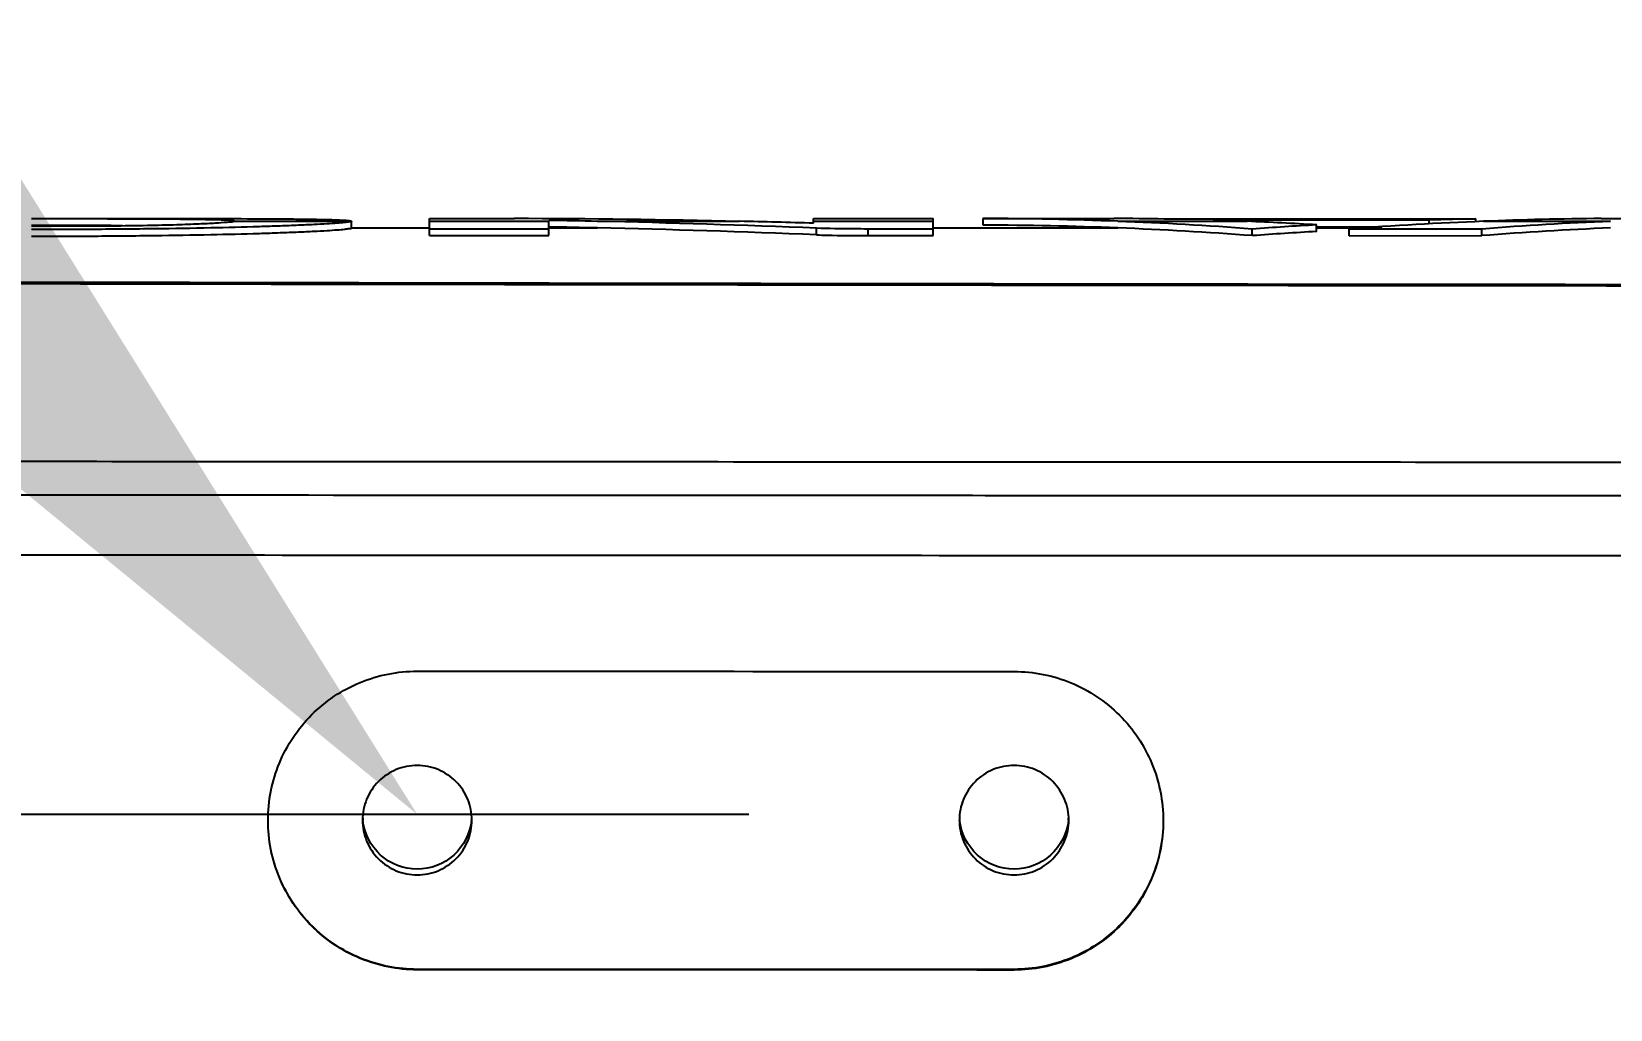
# Model space of a CAD drawing. Header units: millimetres. Extents: x 5828 to 6704, y 123 to 421.
# Drawn here: x 6383.823 to 6386.204, y 191.255 to 192.729 of the extents above; entities that cross this region are included whole.
import ezdxf
from ezdxf import colors
from ezdxf.entities.mleader import LeaderData, LeaderLine
from ezdxf.math import Vec2, Vec3

# ---------------------------------------------------------------- set-up
doc = ezdxf.new("R2010")
doc.units = ezdxf.units.MM
for name, color, linetype in [('外形图', 7, 'Continuous'), ('多重引线', 7, 'Continuous'), ('尺寸标注', 7, 'Continuous')]:
    doc.layers.add(name, color=color, linetype=linetype)
doc.styles.get("Standard").update_dxf_attribs({"font": 'msyh.ttc'})
doc.styles.add('微软雅黑', font='msyh.ttc', dxfattribs={"height": 1.5})
doc.dimstyles.new('尺寸标注_1_20比例', dxfattribs={"dimtxt": 1.5, "dimasz": 1.25, "dimexe": 0.5, "dimexo": 0.4, "dimgap": 0.5, "dimtad": 1, "dimdec": 1, "dimlfac": 20, "dimdsep": 46, "dimtxsty": '微软雅黑', "dimcen": 0.09, "dimadec": 0, "dimazin": 0, "dimtp": 0.01, "dimtm": 0.01, "dimtfac": 1, "dimtdec": 1, "dimtofl": 0, "dimtmove": 0, "dimatfit": 3, "dimfxl": 1, "dimtolj": 1, "dimarcsym": 0})

# ---------------------------------------------------------------- blocks, each defined once
blk = doc.blocks.new('*D1099')
at = {"layer": 'Defpoints', "color": 0}
for p in [(6385.3045, 191.5488), (6370.1354, 186.9495), (6385.3045, 186.9495)]:
    blk.add_point(p, dxfattribs=at)
at = {"layer": '尺寸标注', "color": 0, "lineweight": -2}
for p, q in [((6384.9045, 191.5488), (6369.6354, 191.5488)), ((6370.1354, 190.2988), (6370.1354, 188.1995)), ((6384.9045, 186.9495), (6369.6354, 186.9495))]:
    blk.add_line(p, q, dxfattribs=at)
at = {"layer": '尺寸标注', "color": 0}
for points in [[(6370.3437, 190.2988), (6369.927, 190.2988), (6370.1354, 191.5488)], [(6369.927, 188.1995), (6370.3437, 188.1995), (6370.1354, 186.9495)]]:
    blk.add_solid(points, dxfattribs=at)
at = {"layer": '尺寸标注', "color": 0, "insert": (6368.8616, 189.3315), "char_height": 1.5, "attachment_point": 5, "rotation": 90, "style": '微软雅黑'}
blk.add_mtext('\\A1;\\A1;{\\fAlibaba PuHuiTi 3.0 55 Regular|b0|i0|c134|p18;92}', dxfattribs=at)

msp = doc.modelspace()

# ---------------------------------------------------------------- linework, layer by layer
at = {"layer": '外形图', "linetype": 'ByBlock'}
for p, q in [((6384.3053, 192.4431), (6384.1277, 192.4431)), ((6384.3054, 192.4433), (6384.3053, 192.4431)), ((6384.3054, 192.4333), (6384.3054, 192.4433)), ((6384.4229, 192.4216), (6384.4229, 192.4474)), ((6384.4229, 192.4474), (6384.4948, 192.4474)), ((6384.6029, 192.4431), (6384.4229, 192.4431)), ((6384.6029, 192.4216), (6384.6029, 192.4446)), ((6384.8905, 192.4431), (6384.6761, 192.4431)), ((6385.0023, 192.4403), (6385.0023, 192.4474)), ((6385.0023, 192.4474), (6385.1823, 192.4474)), ((6385.1823, 192.4431), (6385.0023, 192.4431)), ((6385.1823, 192.4216), (6385.1823, 192.4474)), ((6385.2577, 192.4374), (6385.2577, 192.4474)), ((6385.2577, 192.4474), (6385.4557, 192.4474)), ((6385.6559, 192.4431), (6385.4612, 192.4431)), ((6385.5307, 192.4467), (6386.0006, 192.4467)), ((6385.9303, 192.445), (6385.6046, 192.445)), ((6385.9303, 192.4393), (6385.9303, 192.445)), ((6386.0006, 192.4426), (6386.0006, 192.4467)), ((6386.2038, 192.4431), (6386.0123, 192.4431)), ((6384.3053, 192.4331), (6384.3054, 192.4333)), ((6384.4229, 192.4331), (6384.3053, 192.4331)), ((6384.6029, 192.4316), (6384.4229, 192.4316)), ((6384.4229, 192.4216), (6384.6029, 192.4216)), ((6384.6761, 192.4331), (6384.6029, 192.4331)), ((6385.0065, 192.4228), (6385.0065, 192.4328)), ((6385.0846, 192.4216), (6385.0846, 192.4316)), ((6385.1823, 192.4316), (6385.0846, 192.4316)), ((6385.0846, 192.4216), (6385.1823, 192.4216)), ((6385.4612, 192.4331), (6385.1823, 192.4331)), ((6385.6638, 192.4216), (6385.6638, 192.4316)), ((6385.7608, 192.4278), (6385.7608, 192.4378)), ((6385.7608, 192.435), (6385.8592, 192.435)), ((6385.8327, 192.4331), (6385.7608, 192.4331)), ((6386.0101, 192.4316), (6385.8096, 192.4315)), ((6385.8096, 192.4215), (6385.8096, 192.4315)), ((6385.8096, 192.4215), (6386.0101, 192.4216)), ((6386.0101, 192.4216), (6386.0101, 192.4316)), ((6384.4045, 191.3151), (6384.4045, 191.3145)), ((6385.3045, 191.3151), (6384.4045, 191.3151)), ((6385.3045, 191.3151), (6385.3045, 191.3141))]:
    msp.add_line(p, q, dxfattribs=at)
for centre, radius, start, end in [((6384.5006, 174.7859), 17.6615, 88.73508, 89.83666), ((6384.2841, 174.5919), 17.8555, 88.74181, 88.97693), ((6384.2836, 174.5742), 17.8733, 87.68198, 88.74164), ((6384.5004, 174.7737), 17.6738, 88.3727, 88.73513), ((6385.2412, 186.8239), 5.6236, 87.7586, 89.8322), ((6385.4393, 186.8282), 5.6192, 89.0684, 89.8327), ((6385.2402, 186.8), 5.6475, 85.699, 87.7578), ((6385.4447, 187.2665), 5.181, 87.6641, 88.2314), ((6385.4443, 187.2559), 5.1916, 86.5043, 87.6638), ((6386.2331, 186.8071), 5.6404, 92.2442, 94.3066), ((6386.0862, 187.5251), 4.9224, 90.9965, 91.8144), ((6386.4149, 187.2936), 5.1539, 92.3478, 94.5052), ((6386.2321, 186.8311), 5.6164, 90.4322, 92.2434), ((6383.8208, 145.7887), 46.6481, 89.82897, 89.99731), ((6384.2842, 174.5883), 17.8492, 88.74181, 88.97701), ((6384.2837, 174.5705), 17.867, 87.6816, 88.74164), ((6385.2413, 186.8159), 5.6216, 87.7586, 89.8329), ((6385.2403, 186.792), 5.6455, 85.6983, 87.7578), ((6386.1053, 186.3184), 6.1291, 93.22241, 94.13147), ((6386.1053, 186.3106), 6.1269, 93.22279, 94.13217), ((6386.4148, 187.2854), 5.1521, 92.3478, 94.506), ((6384.4045, 191.5488), 0.0825, 183.0344, 186.0349), ((6384.4045, 191.5488), 0.0825, 353.9651, 356.9656), ((6385.3045, 191.5488), 0.0825, 183.0344, 186.0349), ((6385.3045, 191.5488), 0.0825, 353.9651, 356.9656)]:
    msp.add_arc(centre, radius, start, end, dxfattribs=at)
for points, knots in [([(6383.823, 192.4474), (6383.8541, 192.4474), (6383.9155, 192.4474), (6384.0051, 192.4474), (6384.0887, 192.4473), (6384.1531, 192.4472), (6384.1987, 192.4469), (6384.2272, 192.4466), (6384.2511, 192.4463), (6384.2704, 192.4459), (6384.2852, 192.4454), (6384.2949, 192.4449), (6384.3003, 192.4445), (6384.303, 192.4441), (6384.3044, 192.4438), (6384.3054, 192.4435), (6384.3054, 192.4433)], [0, 0, 0, 0, 0.193723, 0.38134, 0.556984, 0.713398, 0.781406, 0.840684, 0.89026, 0.930197, 0.9608, 0.982417, 0.989953, 0.995352, 0.998654, 1, 1, 1, 1]), ([(6384.1279, 192.4439), (6384.1248, 192.4445), (6384.1184, 192.4447), (6384.1058, 192.4453), (6384.0899, 192.4456), (6384.0708, 192.4459), (6384.0454, 192.4462), (6384.0136, 192.4464), (6383.9628, 192.4466), (6383.8992, 192.4468), (6383.8484, 192.4468), (6383.823, 192.4468)], [0, 0, 0, 0, 0.031232, 0.062482, 0.124983, 0.187484, 0.249985, 0.374988, 0.49999, 0.749995, 1, 1, 1, 1]), ([(6383.823, 192.4363), (6383.8632, 192.4361), (6383.9216, 192.4361), (6383.9946, 192.4371), (6384.0386, 192.4381), (6384.0727, 192.4394), (6384.098, 192.4406), (6384.1153, 192.4419), (6384.1244, 192.4424), (6384.1277, 192.4431)], [0, 0, 0, 0, 0.396347, 0.574051, 0.71871, 0.828848, 0.909955, 0.967693, 1, 1, 1, 1]), ([(6384.3053, 192.4431), (6384.3046, 192.4424), (6384.3008, 192.4423), (6384.2941, 192.441), (6384.2826, 192.4403), (6384.2672, 192.4392), (6384.2476, 192.4382), (6384.224, 192.4371), (6384.1965, 192.436), (6384.1525, 192.4346), (6384.0896, 192.433), (6384.0066, 192.4317), (6383.9165, 192.4309), (6383.8545, 192.4308), (6383.823, 192.4309)], [0, 0, 0, 0, 0.006171, 0.020959, 0.044453, 0.076611, 0.117315, 0.16634, 0.223425, 0.288308, 0.439885, 0.614662, 0.804184, 1, 1, 1, 1]), ([(6384.1277, 192.4431), (6384.1279, 192.4432), (6384.1282, 192.4433), (6384.1287, 192.4435), (6384.1287, 192.4436)], [0, 0, 0, 0, 0.702339, 1, 1, 1, 1]), ([(6384.1287, 192.4436), (6384.1287, 192.4437), (6384.1284, 192.4438), (6384.1281, 192.4439), (6384.1279, 192.4439)], [0, 0, 0, 0, 0.303333, 1, 1, 1, 1]), ([(6384.4948, 192.4474), (6384.5001, 192.4474), (6384.5188, 192.4474), (6384.5376, 192.4474), (6384.551, 192.4474)], [0, 0, 0, 0, 0.284612, 1, 1, 1, 1]), ([(6386.1897, 192.4473), (6386.1949, 192.4473), (6386.2247, 192.4474), (6386.2546, 192.4474), (6386.2792, 192.4474)], [0, 0, 0, 0, 0.173373, 1, 1, 1, 1]), ([(6383.823, 192.4209), (6383.8545, 192.4208), (6383.9165, 192.4209), (6384.0066, 192.4217), (6384.0896, 192.423), (6384.1525, 192.4246), (6384.1965, 192.426), (6384.224, 192.4271), (6384.2476, 192.4282), (6384.2672, 192.4292), (6384.2826, 192.4303), (6384.2941, 192.431), (6384.3008, 192.4323), (6384.3046, 192.4324), (6384.3053, 192.4331)], [0, 0, 0, 0, 0.195815, 0.385338, 0.560115, 0.711692, 0.776575, 0.83366, 0.882685, 0.923389, 0.955547, 0.979041, 0.993829, 1, 1, 1, 1]), ([(6385.0846, 192.4316), (6385.0772, 192.4316), (6385.0511, 192.4317), (6385.0251, 192.432), (6385.0065, 192.4328)], [0, 0, 0, 0, 0.28492, 1, 1, 1, 1]), ([(6385.0065, 192.4228), (6385.0118, 192.4226), (6385.0378, 192.4218), (6385.0638, 192.4216), (6385.0846, 192.4216)], [0, 0, 0, 0, 0.202467, 1, 1, 1, 1]), ([(6388.402, 192.3444), (6388.0612, 192.3449), (6387.3795, 192.3447), (6386.0162, 192.3457), (6384.3124, 192.3477), (6382.2682, 192.3516), (6380.9056, 192.3553), (6380.2244, 192.3573)], [0, 0, 0, 0, 0.125037, 0.250071, 0.500112, 0.750098, 1, 1, 1, 1]), ([(6388.402, 192.3465), (6387.721, 192.3467), (6386.3591, 192.3471), (6383.6361, 192.3509), (6381.594, 192.3561), (6380.2327, 192.3604)], [0, 0, 0, 0, 0.250074, 0.500117, 1, 1, 1, 1]), ([(6382.55, 192.0822), (6383.0376, 192.0818), (6383.769, 192.0813), (6384.7442, 192.0808), (6385.4757, 192.0804), (6386.2073, 192.0801), (6386.817, 192.0798), (6387.3048, 192.0798), (6387.6707, 192.0793), (6388.0365, 192.0805), (6388.2804, 192.0713), (6388.402, 192.0627)], [0, 0, 0, 0, 0.249928, 0.374917, 0.499919, 0.624932, 0.749952, 0.812465, 0.874979, 0.937492, 1, 1, 1, 1]), ([(6378.7275, 192.0354), (6379.13, 192.0348), (6379.9351, 192.0338), (6381.1431, 192.0326), (6382.3516, 192.0316), (6383.5605, 192.0308), (6384.5681, 192.0303), (6385.3744, 192.0299), (6385.9791, 192.0296), (6386.5839, 192.0293), (6387.0879, 192.0293), (6387.4911, 192.0289), (6387.7935, 192.0295), (6388.0959, 192.0284), (6388.2974, 192.0197), (6388.3979, 192.0121)], [0, 0, 0, 0, 0.124847, 0.249763, 0.374733, 0.499743, 0.624783, 0.687311, 0.749844, 0.81238, 0.87492, 0.90619, 0.937461, 0.968732, 1, 1, 1, 1]), ([(6376.4954, 191.9832), (6376.4953, 191.9822), (6376.5001, 191.9806), (6376.5069, 191.9792), (6376.5205, 191.9773), (6376.5382, 191.9756), (6376.5614, 191.9738), (6376.5895, 191.972), (6376.6226, 191.9703), (6376.6764, 191.9678), (6376.7555, 191.9649), (6376.864, 191.9618), (6376.9898, 191.9588), (6377.1318, 191.9561), (6377.2885, 191.9535), (6377.5227, 191.9504), (6377.8403, 191.9475), (6378.2427, 191.9452), (6378.6628, 191.9446), (6379.0896, 191.9441), (6379.5174, 191.9436), (6379.9452, 191.9432), (6380.5159, 191.9426), (6381.2294, 191.942), (6382.0858, 191.9413), (6382.9424, 191.9407), (6383.7992, 191.9402), (6384.6561, 191.9397), (6385.7988, 191.9392), (6387.2274, 191.9388), (6388.3703, 191.9385), (6388.9418, 191.9384)], [0, 0, 0, 0, 0.000253, 0.000894, 0.001943, 0.0034, 0.005262, 0.007526, 0.010188, 0.013245, 0.020515, 0.029263, 0.039404, 0.050843, 0.063475, 0.077179, 0.107283, 0.140025, 0.174164, 0.208522, 0.242888, 0.277262, 0.311642, 0.380421, 0.44922, 0.518036, 0.586865, 0.655705, 0.724554, 0.86227, 1, 1, 1, 1]), ([(6384.1795, 191.5397), (6384.1795, 191.569), (6384.1912, 191.6282), (6384.2412, 191.703), (6384.316, 191.7531), (6384.3752, 191.7648), (6384.4045, 191.7648)], [0, 0, 0, 0, 0.249992, 0.500019, 0.750036, 1, 1, 1, 1]), ([(6385.3045, 191.7643), (6385.3338, 191.7643), (6385.393, 191.7526), (6385.4677, 191.7024), (6385.5178, 191.6276), (6385.5295, 191.5684), (6385.5295, 191.5391)], [0, 0, 0, 0, 0.250019, 0.499996, 0.749975, 1, 1, 1, 1]), ([(6384.487, 191.5401), (6384.487, 191.5508), (6384.4827, 191.5725), (6384.4643, 191.5999), (6384.4369, 191.6183), (6384.4045, 191.6247), (6384.3721, 191.6183), (6384.3446, 191.5999), (6384.3263, 191.5725), (6384.322, 191.5508), (6384.322, 191.5401)], [0, 0, 0, 0, 0.124991, 0.249988, 0.374991, 0.5, 0.625009, 0.750012, 0.875009, 1, 1, 1, 1]), ([(6385.387, 191.5401), (6385.387, 191.5508), (6385.3827, 191.5725), (6385.3643, 191.5999), (6385.3369, 191.6183), (6385.3045, 191.6247), (6385.2721, 191.6183), (6385.2446, 191.5999), (6385.2263, 191.5725), (6385.222, 191.5508), (6385.222, 191.5401)], [0, 0, 0, 0, 0.124991, 0.249988, 0.374991, 0.5, 0.625009, 0.750012, 0.875009, 1, 1, 1, 1]), ([(6384.4045, 191.3145), (6384.3752, 191.3145), (6384.316, 191.3263), (6384.2413, 191.3764), (6384.1912, 191.4513), (6384.1795, 191.5105), (6384.1795, 191.5397)], [0, 0, 0, 0, 0.250002, 0.499977, 0.749965, 1, 1, 1, 1]), ([(6384.4045, 191.3151), (6384.3753, 191.3151), (6384.3161, 191.3268), (6384.2414, 191.3768), (6384.1913, 191.4514), (6384.1795, 191.5105), (6384.1795, 191.5397)], [0, 0, 0, 0, 0.250018, 0.500025, 0.750018, 1, 1, 1, 1]), ([(6384.322, 191.5401), (6384.322, 191.5294), (6384.3263, 191.5077), (6384.3446, 191.4802), (6384.3721, 191.4619), (6384.4045, 191.4554), (6384.4369, 191.4619), (6384.4643, 191.4802), (6384.4827, 191.5077), (6384.487, 191.5294), (6384.487, 191.5401)], [0, 0, 0, 0, 0.124991, 0.249988, 0.374991, 0.5, 0.625009, 0.750012, 0.875009, 1, 1, 1, 1]), ([(6384.4865, 191.5401), (6384.4845, 191.5205), (6384.4648, 191.4815), (6384.4045, 191.4587), (6384.3442, 191.4815), (6384.3245, 191.5205), (6384.3224, 191.5401)], [0, 0, 0, 0, 0.249987, 0.5, 0.750013, 1, 1, 1, 1]), ([(6385.222, 191.5401), (6385.222, 191.5294), (6385.2263, 191.5077), (6385.2446, 191.4802), (6385.2721, 191.4619), (6385.3045, 191.4554), (6385.3369, 191.4619), (6385.3643, 191.4802), (6385.3827, 191.5077), (6385.387, 191.5294), (6385.387, 191.5401)], [0, 0, 0, 0, 0.124991, 0.249988, 0.374991, 0.5, 0.625009, 0.750012, 0.875009, 1, 1, 1, 1]), ([(6385.3865, 191.5401), (6385.3845, 191.5205), (6385.3648, 191.4815), (6385.3045, 191.4587), (6385.2442, 191.4815), (6385.2245, 191.5205), (6385.2224, 191.5401)], [0, 0, 0, 0, 0.249987, 0.5, 0.750013, 1, 1, 1, 1]), ([(6385.5295, 191.5391), (6385.5295, 191.5098), (6385.5178, 191.4507), (6385.4677, 191.3758), (6385.3929, 191.3258), (6385.3338, 191.3141), (6385.3045, 191.3141)], [0, 0, 0, 0, 0.249987, 0.500008, 0.750024, 1, 1, 1, 1]), ([(6385.5295, 191.5391), (6385.5294, 191.5099), (6385.5175, 191.451), (6385.4673, 191.3766), (6385.3927, 191.3268), (6385.3337, 191.3151), (6385.3045, 191.3151)], [0, 0, 0, 0, 0.249982, 0.499975, 0.749982, 1, 1, 1, 1])]:
    msp.add_open_spline(points, degree=3, knots=knots, dxfattribs=at)
for points in [[(6384.4045, 191.7648), (6384.7045, 191.7646), (6385.0045, 191.7645), (6385.3045, 191.7643)], [(6385.3045, 191.3141), (6385.0045, 191.3142), (6384.7045, 191.3143), (6384.4045, 191.3145)]]:
    msp.add_open_spline(points, degree=3, dxfattribs=at)

# ---------------------------------------------------------------- dimensions: what is measured, and where the dimension line sits
at = {"layer": '尺寸标注'}
dim = msp.add_linear_dim(base=(6370.1354, 186.9495), p1=(6385.3045, 191.5488), p2=(6385.3045, 186.9495), angle=90, text='\\A1;{\\fAlibaba PuHuiTi 3.0 55 Regular|b0|i0|c134|p18;<>}', dimstyle='尺寸标注_1_20比例', dxfattribs=at)
dim.commit()
dim.dimension.update_dxf_attribs({"geometry": '*D1099', "text_midpoint": (6370.1354, 189.3315), "dimtype": 160})

# ---------------------------------------------------------------- leaders
at = {"layer": '多重引线'}
ml = msp.add_multileader_mtext('Standard', dxfattribs=at)
ml.set_content('{\\fAlibaba PuHuiTi 3.0 65 Medium|b0|i0|c134|p18;2×M4 depth8}')
ml.set_leader_properties(linetype='ByLayer')
ml.build(insert=Vec2(0, 0))
ml.multileader.update_dxf_attribs({"text_left_attachment_type": 5, "text_right_attachment_type": 5, "dogleg_length": 2, "arrow_head_size": 1.25})
ctx = ml.context
ctx.base_point, ctx.char_height, ctx.arrow_head_size, ctx.landing_gap_size, ctx.plane_origin = Vec3(6379.3119, 199.9657), 1.5, 1.25, 0.5, Vec3(6398.1848, 190.4751)
ctx.left_attachment, ctx.right_attachment, ctx.text_align_type = 5, 5, 2
notes = []
notes.append((ctx, [(0, (1, 1, 0), (6395.5676, 199.9657), (-1, 0), 2, [(0, [(6399.0545, 190.0336)], 0, [])])]))
ctx.mtext.insert, ctx.mtext.alignment, ctx.mtext.flow_direction = Vec3(6393.0676, 202.0407), 3, 5
ml = msp.add_multileader_mtext('Standard', dxfattribs=at)
ml.set_content('{\\fAlibaba PuHuiTi 3.0 65 Medium|b0|i0|c134|p18;4×M4 depth8}')
ml.set_leader_properties(linetype='ByLayer')
ml.build(insert=Vec2(0, 0))
ml.multileader.update_dxf_attribs({"text_left_attachment_type": 5, "text_right_attachment_type": 5, "dogleg_length": 2, "arrow_head_size": 1.25})
ctx = ml.context
ctx.base_point, ctx.char_height, ctx.arrow_head_size, ctx.landing_gap_size, ctx.plane_origin = Vec3(6361.3846, 199.1966), 1.5, 1.25, 0.5, Vec3(6383.5348, 193.5251)
ctx.left_attachment, ctx.right_attachment, ctx.text_align_type = 5, 5, 1
notes.append((ctx, [(0, (1, 1, 0), (6377.6901, 199.1966), (-1, 0), 2, [(0, [(6384.4045, 191.5488)], 0, [])])]))
ctx.mtext.insert, ctx.mtext.alignment, ctx.mtext.flow_direction = Vec3(6368.5373, 201.2716), 2, 5
for ctx, leaders in notes:
    for number, flags, end, landing, length, lines in leaders:
        leader = LeaderData()
        leader.index, (leader.has_last_leader_line, leader.has_dogleg_vector, leader.attachment_direction) = number, flags
        leader.last_leader_point, leader.dogleg_vector, leader.dogleg_length = Vec3(end), Vec3(landing), length
        for number, points, colour, breaks in lines:
            line = LeaderLine()
            line.index, line.vertices, line.color, line.breaks = number, Vec3.list(points), colors.encode_raw_color(colour), breaks
            leader.lines.append(line)
        ctx.leaders.append(leader)

doc.saveas('drawing.dxf')
